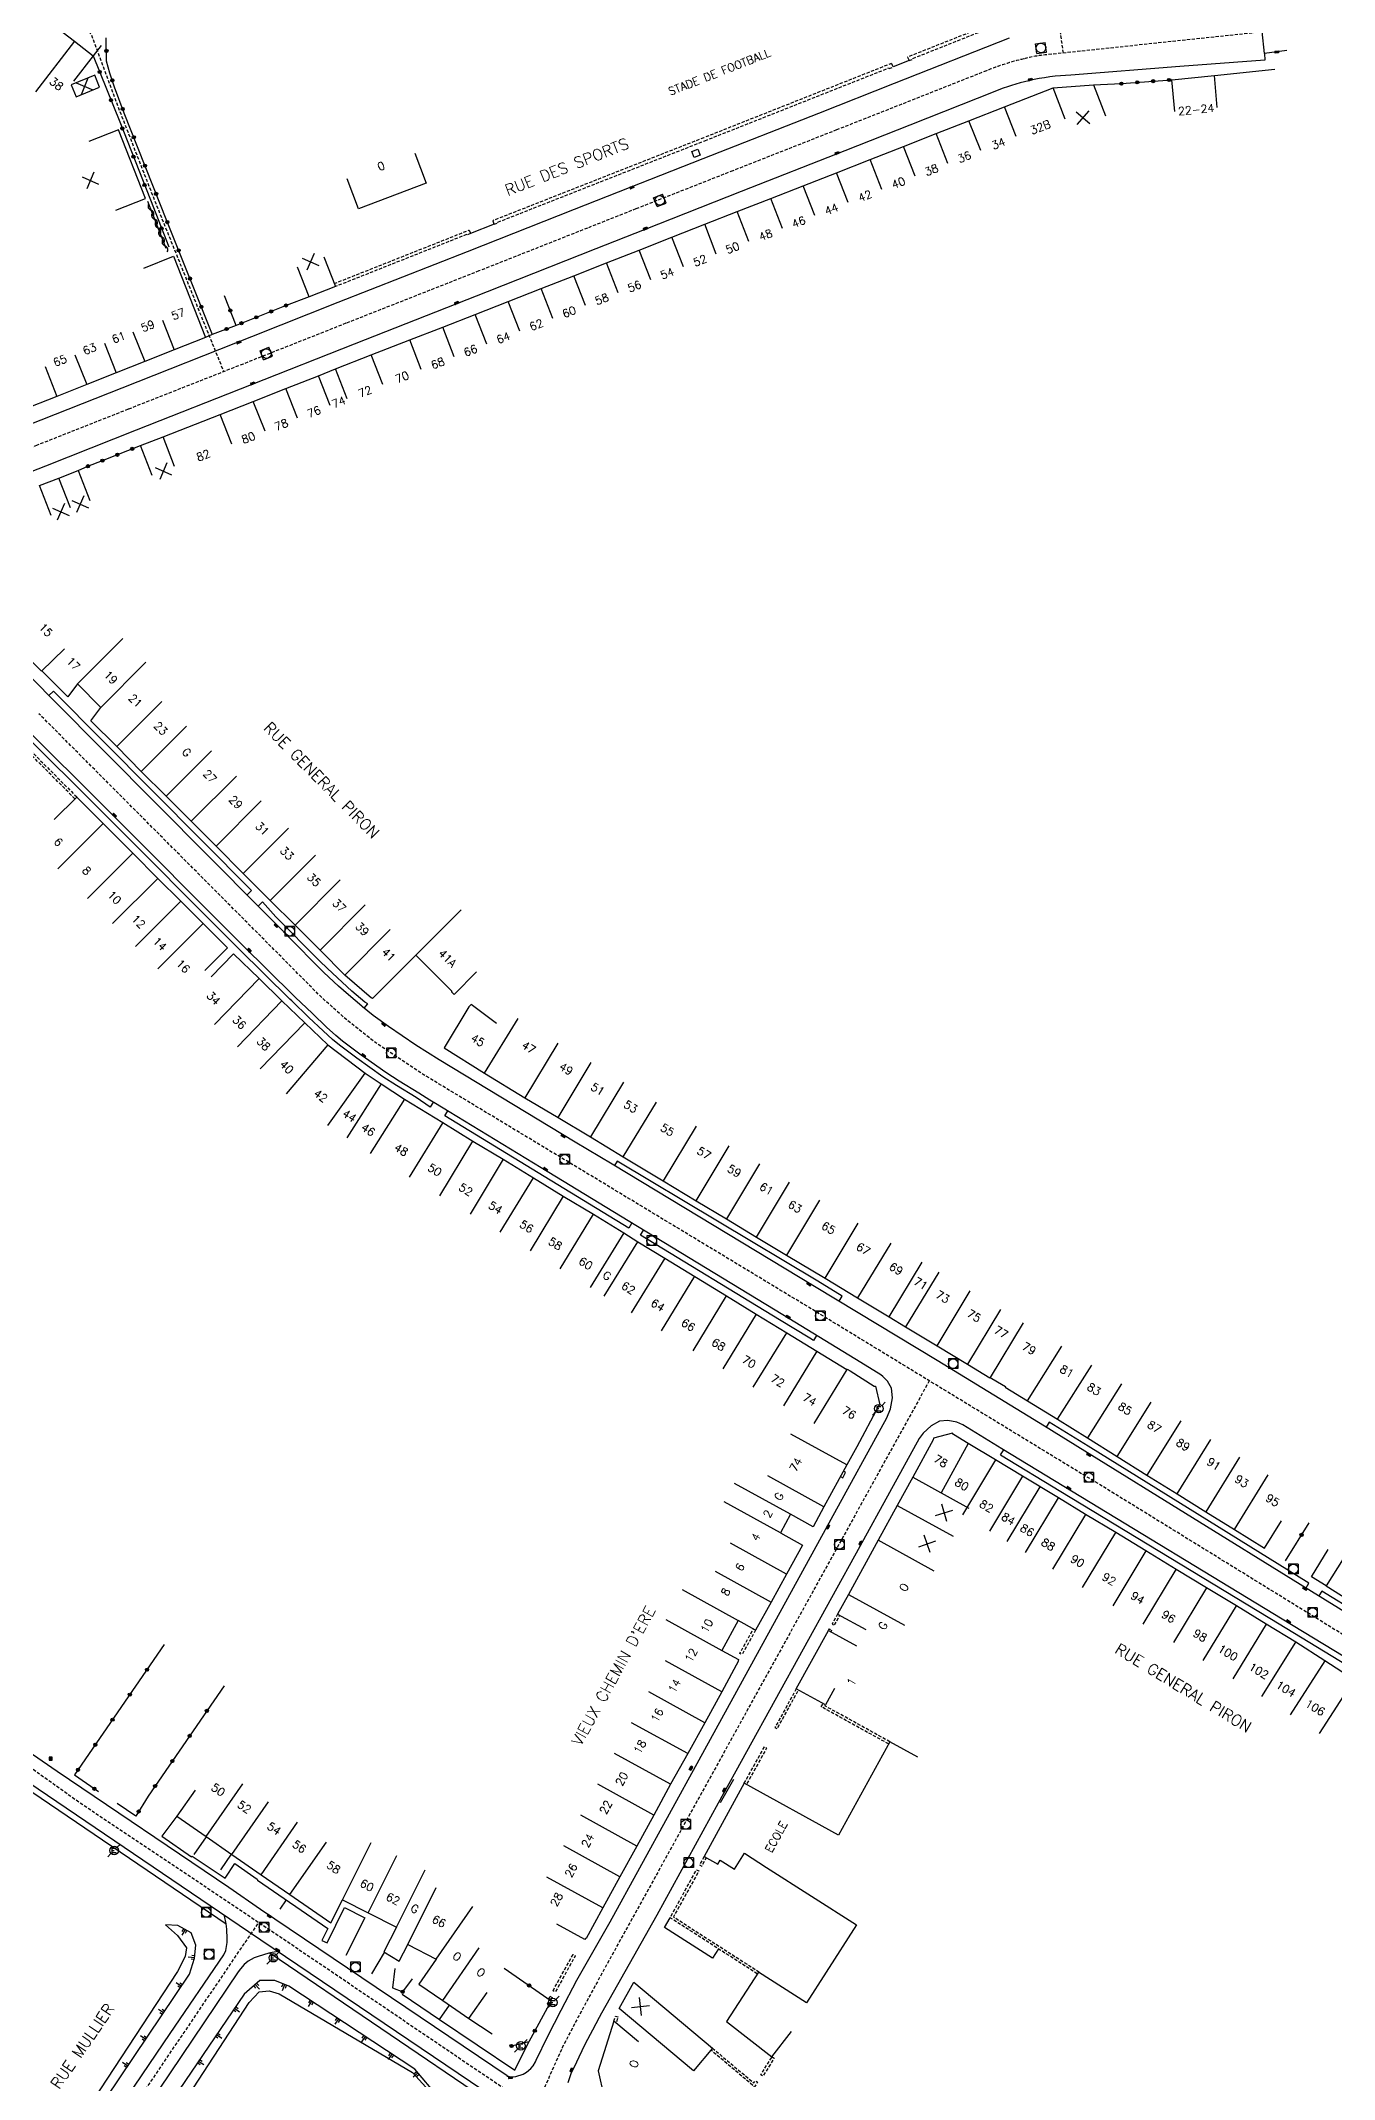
# Model space of a CAD drawing. Header units: millimetres. Extents: x 80000 to 81001, y 143000 to 144000.
# Drawn here: x 80190.5 to 80392.6, y 143275.5 to 143594 of the extents above; entities that cross this region are included whole.
import ezdxf
from ezdxf.enums import TextEntityAlignment as Align

# ---------------------------------------------------------------- set-up
doc = ezdxf.new("R2010")
doc.units = ezdxf.units.MM
doc.linetypes.add('DASHED', pattern=[0.75, 0.5, -0.25])
doc.layers.get('0').update_dxf_attribs({"linetype": 'CONTINUOUS'})
for name, color, linetype in [('W0001', 6, 'DASHED'), ('W0008', 7, 'CONTINUOUS'), ('W0100', 7, 'CONTINUOUS'), ('W0112', 1, 'DASHED'), ('W0211', 2, 'CONTINUOUS'), ('W0310', 3, 'CONTINUOUS'), ('W0322', 7, 'CONTINUOUS'), ('W0330', 7, 'CONTINUOUS'), ('W0334', 7, 'CONTINUOUS'), ('W0400', 7, 'CONTINUOUS'), ('W0420', 7, 'CONTINUOUS'), ('W0471', 7, 'CONTINUOUS'), ('W0984', 7, 'CONTINUOUS'), ('W0989', 7, 'CONTINUOUS'), ('W0991', 7, 'CONTINUOUS'), ('W1102', 7, 'CONTINUOUS')]:
    doc.layers.add(name, color=color, linetype=linetype)
doc.styles.get("Standard").update_dxf_attribs({"font": 'romans.shx', "width": 0.85})

# ---------------------------------------------------------------- blocks, each defined once
blk = doc.blocks.new('t991o')
at = {"color": 0, "linetype": 'Continuous'}
for p, q in [((-1, 1), (1, -1)), ((-1, -1), (1, 1))]:
    blk.add_line(p, q, dxfattribs=at)
blk = doc.blocks.new('t322o')
at = {"color": 0, "linetype": 'Continuous'}
for radius in [0.25, 0.15]:
    blk.add_circle((0, 0), radius, dxfattribs=at)
blk = doc.blocks.new('t310o')
at = {"color": 0, "linetype": 'Continuous'}
for centre, start, end in [((-0.5, 0.38), 216.8699, 323.1304), ((0.5, -0.37), 36.8699, 143.1303)]:
    blk.add_arc(centre, 0.625, start, end, dxfattribs=at)
blk = doc.blocks.new('t211o')
at = {"color": 0, "linetype": 'Continuous'}
for p, q in [((-0.29, 0.5), (-0.29, 0)), ((0, 1), (0, 0)), ((0.29, 0.5), (0.29, 0))]:
    blk.add_line(p, q, dxfattribs=at)
blk = doc.blocks.new('T400')
for p, q in [((-0.15, 0.3), (0.15, 0.3)), ((-0.15, -0.25), (-0.15, 0.3)), ((-0.15, 0.15), (0.15, 0.15)), ((-0.15, 0), (0.15, 0)), ((0.15, 0.3), (0.15, -0.25)), ((-0.15, -0.15), (0.15, -0.15)), ((-0.15, -0.25), (-0.15, -0.3)), ((-0.15, -0.3), (0.15, -0.3)), ((0.15, -0.3), (0.15, -0.25))]:
    blk.add_line(p, q)
blk = doc.blocks.new('T420')
for p, q in [((0.75, 0.75), (-0.75, 0.75)), ((-0.75, 0.75), (-0.75, -0.75)), ((0.75, 0.75), (0.75, -0.75)), ((0.75, -0.75), (-0.75, -0.75))]:
    blk.add_line(p, q)
blk.add_ellipse((0, 0), major_axis=(-0.53, 0.53), ratio=1, start_param=3.926991, end_param=10.210176)
blk = doc.blocks.new('t112o')
at = {"color": 0, "linetype": 'Continuous'}
for p, q in [((-0.5, 0.5), (0.5, 0.5)), ((-0.5, -0.5), (-0.5, 0.5)), ((0.5, 0.5), (0.5, -0.5)), ((0.5, -0.5), (-0.5, -0.5))]:
    blk.add_line(p, q, dxfattribs=at)
blk = doc.blocks.new('T471')
for p, q in [((-0.333334, 0.333334), (-0.333334, -0.333334)), ((-0.333334, 0.333334), (0.333334, 0.333334)), ((-0.333334, 0), (0, 0)), ((0.500001, 0.500001), (1.000002, 1.000002)), ((-0.500001, -0.500001), (-1.000002, -1.000002)), ((-0.333334, -0.333334), (0.333334, -0.333334))]:
    blk.add_line(p, q)
blk.add_ellipse((0, 0), major_axis=(0.471405, 0.471405), ratio=1, start_param=5.4977871438, end_param=11.780972451)
blk = doc.blocks.new('t330o')
at = {"color": 0, "linetype": 'Continuous'}
for p, q in [((0.25, -0.25), (-0.25, 0.25)), ((-0.25, -0.25), (0.25, 0.25)), ((-0.25, 0.25), (-0.25, -0.25)), ((0.25, 0.25), (-0.25, 0.25)), ((0.25, -0.25), (0.25, 0.25)), ((-0.25, -0.25), (0.25, -0.25)), ((-0.25, -0.25), (-0.25, -0.25))]:
    blk.add_line(p, q, dxfattribs=at)

msp = doc.modelspace()

# ---------------------------------------------------------------- linework, layer by layer
at = {"layer": 'W0001', "flags": 128}
for points in [[(80408.74, 143779.23), (80376.13, 143784.25), (80372.92, 143785.47), (80366.74, 143788.93), (80361.86, 143790.84), (80357.83, 143791.33), (80355.43, 143791.41), (80351.49, 143791.12), (80347.87, 143790.27), (80344.72, 143788.83), (80335.46, 143783.03), (80330.37, 143778.2), (80326.09, 143770.98), (80322.99, 143764.72), (80318.49, 143760.87), (80306.57, 143756.96), (80296.75, 143753.53), (80287.64, 143749.16), (80283.72, 143745.44), (80282.4, 143742.09), (80282.09, 143737.61), (80282.96, 143732.57), (80282.96, 143732.57), (80290.45, 143717.68), (80294.62, 143706.4), (80301.98, 143691.17), (80337.39, 143616.28), (80339.83, 143611.17), (80341.29, 143608.97), (80343.65, 143606.85), (80348.6, 143603.62), (80350.22, 143592.05)], [(80118.25, 143655.57), (80124.87, 143653.87), (80142.87, 143640.91), (80143.95, 143636.87), (80188.91, 143602.17), (80198.29, 143595.13), (80200.01, 143590.5), (80202.69, 143583.29), (80208.44, 143568.57), (80212.52, 143558.49), (80215.14, 143551.96), (80219.06, 143542.29)], [(80512.16, 143221.14), (80469.82, 143275.34), (80446.21, 143305.07), (80440.65, 143311.86), (80428.31, 143326.82), (80420.89, 143328.68), (80397.71, 143342.67), (80357.85, 143367.25), (80308.68, 143397.21), (80276.03, 143416.94), (80250.23, 143432.5), (80242.81, 143437.46), (80238.07, 143441.19), (80234.06, 143444.82), (80227.5, 143451.43), (80190.2, 143488.85)], [(80329.32, 143384.64), (80278.08, 143291.92), (80274.47, 143285.27), (80271.97, 143280.48), (80269.31, 143274.51), (80265.8, 143264.53), (80264.21, 143259.74), (80263.06, 143255.9), (80261.78, 143251.14), (80259.75, 143243.12), (80257.22, 143231.99), (80254.69, 143222.55), (80250.94, 143206.6), (80243.31, 143176.46), (80234.39, 143140.45), (80230.37, 143124.76), (80226.28, 143107.83), (80225.17, 143102.97), (80223.85, 143098.89), (80222.7, 143095.89), (80220.85, 143092.01), (80213.79, 143077.34), (80208.25, 143065.37), (80199.77, 143046.25)], [(80267.94, 143270.63), (80228.24, 143297.5), (80196.46, 143318.78), (80158.09, 143346.17)], [(80195.49, 143257.19), (80224.52, 143299.99)]]:
    msp.add_lwpolyline(points, dxfattribs=at)
at = {"layer": 'W0001'}
msp.add_lwpolyline([(80385, 143595.74, -0.10653), (80385, 143595.74), (80385, 143595.74), (80347.64, 143591.79, 0.046141), (80344.08, 143591.15, 0.040509), (80338.25, 143589.3), (80325.02, 143584.07), (80314.82, 143580.05), (80298.61, 143573.67), (80283.48, 143567.72), (80275.9, 143564.72), (80258.95, 143558.02), (80238.16, 143549.84), (80222.08, 143543.48), (80204.12, 143536.41), (80189.92, 143530.8), (80160.18, 143519.11)], format="xyb", dxfattribs=at)
at = {"layer": 'W0008'}
for points in [[(80111.07, 143609.84), (80104.59, 143584.54), (80103.34, 143579.6, 0.260899), (80104.27, 143577.24), (80108.71, 143573.59), (80112.85, 143570.21), (80117.35, 143566.23), (80123.18, 143560.76), (80129.67, 143554.46), (80151.63, 143532.31), (80159.42, 143524.49), (80163.04, 143523.93), (80176.29, 143529.14), (80188.58, 143533.96), (80203.2, 143539.78), (80223.47, 143547.8), (80236.95, 143553.14), (80257.14, 143561.07), (80273.89, 143567.68), (80282.48, 143571.06), (80294.01, 143575.59), (80312.07, 143582.69), (80323.88, 143587.38), (80341.85, 143594.43, -0.079755)], [(80385.2, 143592.46), (80381.71, 143591.98), (80381.76, 143590.97), (80368.46, 143589.95), (80351.46, 143588.62, 0.046588), (80344.87, 143587.74, 0.04064), (80339.56, 143586.06), (80326.3, 143580.81), (80316.1, 143576.8), (80299.9, 143570.41), (80284.77, 143564.46), (80277.19, 143561.47), (80260.24, 143554.76), (80239.44, 143546.58), (80223.36, 143540.22), (80205.4, 143533.16), (80191.21, 143527.54), (80178.92, 143522.71), (80170.3, 143519.3), (80169.61, 143514.2), (80192.37, 143491.08)]]:
    msp.add_lwpolyline(points, format="xyb", dxfattribs=at)
at = {"layer": 'W0008', "flags": 128}
for points in [[(80251.82, 143428.18), (80251.33, 143427.38), (80249.13, 143428.88), (80246.07, 143430.75), (80243.93, 143432.14), (80239.87, 143435.02), (80237.15, 143437.06), (80236.07, 143437.96), (80234.6, 143439.3), (80232.36, 143441.42), (80229.7, 143443.98), (80229.39, 143444.28), (80221.44, 143452.14), (80199.85, 143473.74), (80187.48, 143486.06), (80183.96, 143489.57), (80184.53, 143490.14)], [(80191.75, 143491.7), (80192.46, 143492.4), (80223.41, 143461.25), (80222.71, 143460.55)], [(80413.28, 143336.79), (80390.84, 143350.64), (80389.06, 143351.74), (80387.29, 143352.83), (80353.65, 143373.64), (80347.3, 143377.53), (80330.55, 143387.83), (80314.95, 143397.25), (80311.4, 143399.39), (80279.74, 143418.48), (80274, 143421.94), (80252.71, 143434.77), (80249.06, 143437.08), (80244.79, 143440), (80242.44, 143441.73), (80240.73, 143443.08), (80240.63, 143443.16), (80238.54, 143444.93), (80237, 143446.3), (80234.73, 143448.45), (80233.48, 143449.69), (80226.67, 143456.56), (80224.77, 143458.47), (80192.37, 143491.08)], [(80183.75, 143330.02), (80193.03, 143323.67), (80219.86, 143305.55), (80224.83, 143302.09), (80263.38, 143276.13), (80263.32, 143276), (80264.14, 143275.92), (80264.69, 143275.97), (80265.86, 143276.33), (80266.39, 143276.62), (80267.07, 143277.19), (80267.41, 143277.62), (80267.77, 143278.24), (80267.91, 143278.5), (80269.73, 143282.23), (80271.78, 143286.31), (80274.23, 143290.98), (80279.46, 143300.14), (80293.36, 143325.45), (80313.98, 143363.01), (80322.69, 143378.87), (80323.27, 143380.28), (80323.57, 143382), (80323.41, 143383.48), (80322.78, 143384.6), (80322.07, 143385.33), (80321.75, 143385.58), (80318.6, 143387.5), (80311.11, 143392.07), (80306.41, 143394.93), (80285.17, 143407.87), (80282.29, 143409.62), (80268.68, 143417.91), (80254.31, 143426.66), (80252.15, 143427.97), (80251.29, 143428.5), (80249.55, 143429.56), (80246.49, 143431.44), (80244.38, 143432.8), (80240.35, 143435.66), (80237.64, 143437.69), (80236.61, 143438.56), (80235.15, 143439.89), (80232.92, 143442), (80230.25, 143444.56), (80229.95, 143444.85), (80222.01, 143452.71), (80200.41, 143474.31), (80188.05, 143486.63)], [(80241.03, 143442.84), (80241.58, 143443.51), (80241.14, 143443.78), (80239.06, 143445.53), (80237.55, 143446.89), (80235.29, 143449.03), (80234.04, 143450.25), (80227.23, 143457.13), (80225.15, 143459.49), (80224.45, 143458.79)], [(80282.37, 143408.5), (80268.2, 143417.12), (80253.6, 143426.01), (80254.08, 143426.8)], [(80315.23, 143397.08), (80315.69, 143397.84), (80311.88, 143400.18), (80280.56, 143418.97), (80280.12, 143418.25)], [(80282.4, 143408.55), (80282.85, 143409.28)], [(80311.7, 143391.71), (80311.22, 143390.92), (80310.63, 143391.28), (80305.93, 143394.14), (80284.18, 143407.41), (80284.65, 143408.18)], [(80405.53, 143334.63), (80384.47, 143347.41), (80350.36, 143368.12), (80340.68, 143374.01), (80334.56, 143377.74), (80333.63, 143378.16), (80332.23, 143378.44), (80330.91, 143378.32), (80329.6, 143377.62), (80328.36, 143376.48), (80327.74, 143375.61), (80318.45, 143358.76), (80296.35, 143318.66), (80286.72, 143301.16), (80278.08, 143285.84), (80277.71, 143285.17), (80276.68, 143283.21), (80275.57, 143281.05), (80275.02, 143279.96), (80274.54, 143278.95), (80274.18, 143278.2), (80273.33, 143276.39), (80273.13, 143275.92), (80272.83, 143274.94)], [(80388.19, 143352.28), (80388.65, 143353.03), (80354.15, 143374.45), (80348.06, 143378.19), (80347.56, 143377.38)], [(80340.45, 143373.05), (80340.95, 143373.85)], [(80405.6, 143333.5), (80405.03, 143333.81), (80383.97, 143346.6), (80349.86, 143367.31), (80340.46, 143373.03)], [(80315.45, 143369.68), (80315.8, 143369.49), (80316.23, 143370.32), (80315.89, 143370.5)], [(80426.31, 143341.84), (80425.71, 143339.51), (80425.05, 143338.33), (80423.46, 143336.74), (80421.49, 143335.57), (80419.91, 143335.21), (80417.74, 143335.37), (80416.64, 143335.79), (80413.79, 143337.6), (80390.65, 143351.79), (80390.19, 143351.04)], [(80261.5, 143272.54), (80222.95, 143298.56), (80185.54, 143323.94), (80180.64, 143327.33), (80176.06, 143330.58), (80159.23, 143342.91)], [(80185.54, 143323.94), (80185.02, 143323.16), (80219.46, 143299.81)], [(80211.75, 143316.6), (80209.41, 143313.51), (80214.05, 143310.29), (80214.16, 143310.4), (80219.27, 143306.95), (80220.79, 143309.22), (80224.28, 143306.76), (80224.35, 143306.65), (80235.34, 143299.09), (80234.4, 143297.22), (80235.22, 143296.86), (80237.92, 143302.34), (80241.11, 143300.73), (80238.14, 143294.85)], [(80214.45, 143310.63), (80216.39, 143313.4)], [(80218.59, 143308.25), (80220.27, 143310.68)], [(80227.86, 143302.11), (80228.85, 143303.55)], [(80227.59, 143295.48), (80226.64, 143295.33), (80226.12, 143295.21), (80224.43, 143294.71), (80223.8, 143294.48), (80222.88, 143293.98), (80222.27, 143293.45), (80221.68, 143292.78), (80221.32, 143292.29), (80207.14, 143271.29), (80196.91, 143256.25), (80194.06, 143258.13), (80210.69, 143282.66), (80219.07, 143294.98), (80219.38, 143295.63), (80219.59, 143296.91), (80219.61, 143297.46), (80219.56, 143298.98), (80219.47, 143299.81), (80219.19, 143301.08)], [(80296.37, 143295.9), (80295.43, 143294.45), (80287.95, 143299.24), (80288.82, 143300.76)], [(80226.28, 143295.25), (80260.98, 143271.73)], [(80246.96, 143288.83), (80252.76, 143284.84), (80264.55, 143276.94), (80266.73, 143281.36)], [(80252.76, 143284.84), (80254.34, 143287.11)]]:
    msp.add_lwpolyline(points, dxfattribs=at)
at = {"layer": 'W0100', "flags": 128}
for points in [[(80125.01, 143652.01), (80141.13, 143640.51), (80141.13, 143640.51), (80141.39, 143640.3), (80141.93, 143639.85), (80142.32, 143639.32), (80142.51, 143638.55), (80142.48, 143638.32), (80142.34, 143637.97), (80140.65, 143635.87), (80146.38, 143631.59), (80152.45, 143626.94), (80158.59, 143622.25), (80164.74, 143617.56), (80170.81, 143612.93), (80176.87, 143608.31), (80183, 143603.65), (80189.14, 143598.96), (80195.73, 143593.92), (80198.66, 143591.65), (80195.61, 143587.69)], [(80202.19, 143567.5), (80206.84, 143569.33), (80202.63, 143580.06), (80197.97, 143578.24)], [(80206.57, 143558.48), (80211.22, 143560.32), (80214.4, 143552.26)], [(80258.59, 143448.52), (80255.06, 143444.99), (80254.67, 143445.38), (80254.75, 143445.46), (80249.09, 143451.12), (80242.33, 143444.37), (80242.21, 143444.48), (80242.14, 143444.41), (80238, 143448.02), (80234.12, 143451.92), (80230.21, 143455.81), (80226.32, 143459.69), (80222.13, 143463.89), (80217.87, 143468.17), (80213.97, 143472.05), (80210.07, 143475.97), (80206.19, 143479.85), (80202.35, 143483.71), (80198.29, 143487.76), (80198.29, 143487.76), (80199.85, 143489.84), (80196.24, 143493.54), (80194.68, 143491.47), (80194.68, 143491.47), (80190.64, 143495.54), (80190.64, 143495.54)], [(80192.56, 143472.31), (80196.1, 143475.84), (80204.87, 143467.05), (80208.79, 143463.13), (80212.35, 143459.57), (80215.86, 143456.08), (80219.65, 143452.27), (80216.1, 143448.74)], [(80217.12, 143447.73), (80220.59, 143451.33), (80224.58, 143447.48), (80228.17, 143444.01), (80231.72, 143440.56), (80235.34, 143437.11), (80241.16, 143432.68), (80243.65, 143431.02), (80247.32, 143428.62), (80253.28, 143424.97), (80257.99, 143422.1), (80262.73, 143419.25), (80267.45, 143416.37), (80272.13, 143413.5), (80276.86, 143410.65), (80281.57, 143407.75), (80283.79, 143406.37), (80287.98, 143403.8), (80297.63, 143397.89), (80302.28, 143395.07), (80307.05, 143392.15), (80311.77, 143389.25), (80316.44, 143386.38), (80316.5, 143386.46), (80316.97, 143386.18), (80320.73, 143383.78), (80320.89, 143383.8), (80321.61, 143380.89), (80321.38, 143380.69), (80317.99, 143374.31), (80316.44, 143371.49), (80312.86, 143364.95), (80311.15, 143361.85), (80311.15, 143361.85), (80307.65, 143363.79), (80306.05, 143360.89), (80309.52, 143358.98), (80307.03, 143354.45), (80304.6, 143350.07), (80302.18, 143345.68), (80302.18, 143345.68), (80299.44, 143347.18), (80296.88, 143342.53), (80299.52, 143341.09), (80299.52, 143341.09), (80299.43, 143340.94), (80299.53, 143340.89), (80299.53, 143340.89), (80296.88, 143336.06), (80294.24, 143331.23), (80291.58, 143326.42), (80288.9, 143321.61), (80286.29, 143316.77), (80283.61, 143311.95), (80280.97, 143307.16), (80278.32, 143302.33), (80275.69, 143297.49), (80275.6, 143297.53), (80275.51, 143297.38), (80271.12, 143299.77)], [(80261.67, 143440.44), (80257.75, 143443.4), (80257.39, 143443.04), (80253.53, 143436.66), (80259.8, 143432.72), (80266.13, 143428.85), (80271.33, 143425.75), (80276.38, 143422.73), (80281.51, 143419.61), (80287.74, 143415.87), (80292.88, 143412.77), (80297.61, 143409.94), (80302.3, 143407.1), (80307.03, 143404.27), (80313.03, 143400.68), (80318.12, 143397.59), (80323.05, 143394.62), (80325.62, 143393.06), (80330.55, 143390.11), (80335.28, 143387.24), (80338.77, 143385.1), (80338.82, 143385.18), (80339.99, 143384.47), (80341.22, 143383.73), (80341.17, 143383.64), (80344.65, 143381.52), (80349.37, 143378.64), (80354.03, 143375.71), (80358.68, 143372.8), (80363.34, 143369.91), (80368.04, 143366.97), (80372.52, 143364.19), (80377, 143361.43), (80381.72, 143358.51), (80384.35, 143362.76)], [(80395.69, 143337.93), (80391.11, 143340.89), (80386.58, 143343.81), (80381.97, 143346.63), (80377.34, 143349.49), (80372.64, 143352.32), (80367.91, 143355.18), (80363.18, 143358.05), (80358.45, 143360.93), (80353.75, 143363.77), (80349.51, 143366.34), (80343.91, 143369.72), (80339.65, 143372.29), (80335.42, 143374.85), (80333.09, 143376.27), (80332.93, 143376.45), (80329.98, 143375.69), (80329.9, 143375.42), (80326.74, 143369.57), (80324.31, 143365.17), (80321.31, 143359.73), (80316.67, 143351.27), (80314.99, 143348.19), (80319.38, 143345.8)], [(80393.97, 143356.85), (80391.36, 143352.59), (80389.04, 143354.01), (80391.66, 143358.28)], [(80314.51, 143336.57), (80313.1, 143334.01), (80308.54, 143336.52), (80313.57, 143345.63), (80317.95, 143343.22)], [(80327.54, 143325.84), (80323.16, 143328.26), (80315.11, 143313.66), (80300.41, 143321.77), (80300.41, 143321.77), (80294.14, 143310.31), (80296.27, 143309.15), (80296.66, 143309.76), (80298.87, 143308.35), (80300.45, 143310.82), (80303.89, 143308.63), (80310.89, 143304.14), (80317.94, 143299.63), (80313.21, 143292.24), (80310.15, 143287.44), (80302.63, 143292.25), (80297.61, 143284.53), (80297.61, 143284.53), (80304.73, 143279.01), (80307.79, 143282.96)], [(80214.59, 143320.71), (80211.75, 143316.6), (80216.32, 143313.44), (80220.34, 143310.63), (80224.91, 143307.48), (80229.42, 143304.37), (80235.82, 143299.96), (80237.62, 143303.55), (80241.63, 143301.52), (80246.06, 143299.28), (80244.07, 143295.43), (80246.5, 143293.99), (80247.81, 143296.56), (80252.27, 143294.3), (80249.57, 143290.4), (80253.28, 143287.85), (80257.38, 143284.99), (80260.24, 143289.09)], [(80283.87, 143281.38), (80280.04, 143284.6), (80280.04, 143284.6), (80277.6, 143276.85), (80278.46, 143272.87)]]:
    msp.add_lwpolyline(points, dxfattribs=at)
for points in [[(80196.01, 143585.25), (80199.68, 143586.76), (80198.93, 143588.6), (80195.25, 143587.09)], [(80292.49, 143276.85), (80280.88, 143286.59), (80283.14, 143290.71), (80295.45, 143280.39)]]:
    msp.add_lwpolyline(points, close=True, dxfattribs=at)
at = {"layer": 'W0100'}
for points in [[(80367.7, 143582.91), (80367.22, 143587.89), (80373.9, 143588.54), (80383.29, 143589.55), (80383.29, 143589.55)], [(80207.87, 143526.07), (80206.04, 143530.73), (80209.58, 143532.11), (80218.51, 143535.61), (80223.67, 143537.63), (80228.79, 143539.68), (80233.86, 143541.65), (80236.54, 143542.72), (80242.09, 143544.91), (80248.13, 143547.27), (80253.28, 143549.26), (80258.37, 143551.23), (80263.51, 143553.25), (80268.66, 143555.28), (80273.78, 143557.27), (80278.86, 143559.29), (80283.98, 143561.29), (80289.1, 143563.3), (80294.22, 143565.31), (80299.31, 143567.29), (80304.55, 143569.33), (80309.61, 143571.33), (80314.82, 143573.36), (80320.06, 143575.42), (80325.27, 143577.46), (80330.4, 143579.48), (80335.52, 143581.48), (80341.06, 143583.68), (80348.67, 143586.63), (80354.97, 143587.1), (80356.86, 143582.23)], [(80248.94, 143576.4), (80250.71, 143571.72), (80240.15, 143567.73), (80238.38, 143572.41)], [(80234.69, 143560.24), (80236.52, 143555.58), (80232.42, 143553.98), (80230.59, 143558.63)], [(80214.4, 143552.26), (80216.23, 143547.61), (80211.33, 143545.69), (80206.73, 143543.88), (80202.25, 143542.1), (80197.65, 143540.28), (80193, 143538.43), (80187.42, 143536.23), (80182.31, 143534.2), (80177.16, 143532.17), (80171.92, 143530.1), (80168.81, 143537.9), (80173.46, 143539.76)], [(80192.11, 143519.82), (80190.29, 143524.48), (80193.3, 143525.65), (80196.33, 143526.84), (80198.15, 143522.18)], [(80190.61, 143495.49), (80184.81, 143501.37), (80180.92, 143505.32), (80177.17, 143509.15), (80174.62, 143511.77), (80175.54, 143512.68), (80175.32, 143512.9), (80175.38, 143513.4), (80175.93, 143514.68), (80176.97, 143515.69), (80178.25, 143516.21), (80178.76, 143516.25), (80178.96, 143516.05), (80182.77, 143519.81), (80181.6, 143521), (80185.24, 143522.46), (80187.05, 143517.8)]]:
    msp.add_lwpolyline(points, dxfattribs=at)
at = {"layer": 'W0112'}
for points in [[(80339.71, 143604.2), (80342.68, 143598.07), (80325.94, 143591.44), (80326.18, 143590.89), (80326.8, 143591.14), (80326.77, 143591.23), (80343.37, 143597.81), (80340.16, 143604.42)], [(80236.33, 143556.05), (80257.35, 143564.38), (80257.42, 143564.41), (80257.63, 143563.88), (80257.03, 143563.62), (80257.01, 143563.71), (80236.52, 143555.58)]]:
    msp.add_lwpolyline(points, dxfattribs=at)
msp.add_lwpolyline([(80261.32, 143565.33), (80261.94, 143565.56), (80261.91, 143565.65), (80294.26, 143578.37), (80323.01, 143589.74), (80323.04, 143589.64), (80323.66, 143589.89), (80323.44, 143590.45), (80294.07, 143578.83), (80261.11, 143565.87)], close=True, dxfattribs=at)
at = {"layer": 'W0112', "flags": 128}
for points in [[(80195.81, 143475.56), (80182.91, 143488.52), (80182.91, 143488.52), (80182.91, 143488.52), (80182.91, 143488.52), (80183.22, 143488.82), (80183.68, 143488.36), (80183.77, 143488.44), (80183.77, 143488.44), (80184.08, 143488.11), (80183.98, 143488.01), (80196.1, 143475.84)], [(80314.99, 143348.19), (80314.13, 143346.64), (80314.48, 143346.44), (80315.34, 143348)], [(80302.18, 143345.68), (80300.07, 143341.87), (80299.72, 143342.06), (80301.83, 143345.87)], [(80313.57, 143345.63), (80313.73, 143345.9), (80314.07, 143345.7), (80313.91, 143345.43)], [(80308.54, 143336.52), (80305.2, 143330.49), (80305.55, 143330.3), (80308.89, 143336.33)], [(80322.96, 143327.91), (80312.44, 143333.71), (80312.75, 143334.2)], [(80323.16, 143328.26), (80313, 143333.86), (80313.08, 143333.99)], [(80300.41, 143321.77), (80303.55, 143327.46), (80303.9, 143327.27), (80300.76, 143321.58)], [(80302.44, 143292), (80288.82, 143300.76), (80292.96, 143308.25), (80293.31, 143308.06), (80289.35, 143300.89), (80302.66, 143292.33)], [(80294.14, 143310.31), (80293.41, 143309.02), (80293.76, 143308.83), (80294.49, 143310.11)], [(80270.04, 143288.48), (80270.39, 143288.28), (80270.18, 143287.82), (80269.82, 143287.99), (80270.03, 143288.45)], [(80280.04, 143284.6), (80280.29, 143285.38), (80280.67, 143285.26), (80280.37, 143284.32)], [(80295.45, 143280.39), (80301.91, 143274.94), (80302.13, 143275.29), (80302.47, 143275.08), (80302.01, 143274.34), (80295.19, 143280.08)], [(80304.76, 143279.04), (80305.07, 143278.8), (80303.34, 143276.03), (80303, 143276.24), (80304.73, 143279.01)]]:
    msp.add_lwpolyline(points, dxfattribs=at)
msp.add_lwpolyline([(80270.52, 143289.35), (80273.65, 143295), (80274, 143294.81), (80270.87, 143289.15)], close=True, dxfattribs=at)
at = {"layer": 'W0211', "flags": 128}
for points in [[(80191.92, 143259.53), (80213.71, 143291.94), (80214.51, 143294.42), (80214.7, 143296.49), (80213.96, 143298.41), (80211.89, 143299.55), (80209.99, 143299.63), (80211.84, 143297.99), (80213.24, 143296.04), (80213.06, 143294.7), (80211.86, 143292.36), (80190.93, 143260.55)], [(80252.65, 143272.73), (80248.94, 143277.11), (80229.25, 143290.09), (80227.06, 143290.97), (80224.69, 143290.96), (80222.25, 143288.83), (80199.16, 143254.86)], [(80200.95, 143253.66), (80223.05, 143287.49), (80224.6, 143289.16), (80226.16, 143289.34), (80227.75, 143288.89), (80248.59, 143276.57), (80253.33, 143271.37)]]:
    msp.add_lwpolyline(points, dxfattribs=at)
at = {"layer": 'W0310', "flags": 128}
msp.add_lwpolyline([(80207.14, 143568.92), (80210.02, 143561.59)], dxfattribs=at)
at = {"layer": 'W0322', "flags": 128}
for points in [[(80217.33, 143548.02), (80217.33, 143548.02), (80210.17, 143565.83), (80203.53, 143582.66), (80202, 143586.76), (80201.29, 143588.94), (80200.76, 143590.8), (80200.72, 143594.43)], [(80199.92, 143593.22), (80198.66, 143591.65), (80202.82, 143581.32), (80207.61, 143569.11), (80210.49, 143561.77)], [(80384.99, 143356.52), (80388.66, 143362.45)], [(80391.36, 143352.59), (80397.52, 143348.71)], [(80209.78, 143343.43), (80195.75, 143323.07), (80199.51, 143320.46)], [(80219.13, 143336.99), (80207.24, 143319.75), (80205.32, 143316.63), (80202.39, 143318.58)], [(80298.72, 143322.36), (80296.66, 143318.71)], [(80242.22, 143291.99), (80244.2, 143295.35)], [(80245.83, 143292.81), (80245.43, 143289.79), (80247.03, 143289.19), (80248.54, 143291.19)], [(80262.89, 143292.89), (80270.21, 143287.79), (80266.73, 143281.36), (80263.83, 143280.66)], [(80257.38, 143284.99), (80261, 143282.62)]]:
    msp.add_lwpolyline(points, dxfattribs=at)
at = {"layer": 'W0322'}
for points in [[(80359.33, 143587.29), (80367.22, 143587.89)], [(80221.03, 143549.52), (80219.18, 143554.14)], [(80228.8, 143552.63), (80221.03, 143549.52), (80217.24, 143548.09)], [(80200.12, 143528.39), (80206.04, 143530.73)], [(80196.33, 143526.84), (80197.85, 143527.52)]]:
    msp.add_lwpolyline(points, dxfattribs=at)
at = {"layer": 'W0334'}
for points in [[(80381.71, 143591.98), (80380.98, 143598.86)], [(80326.18, 143590.89), (80323.66, 143589.89)], [(80354.96, 143587.11), (80359.33, 143587.29)], [(80261.32, 143565.33), (80257.63, 143563.88)], [(80232.42, 143553.98), (80228.8, 143552.63)], [(80217.24, 143548.09), (80216.23, 143547.61)], [(80197.85, 143527.52), (80200.12, 143528.39)]]:
    msp.add_lwpolyline(points, dxfattribs=at)
at = {"layer": 'W1102'}
for p, q in [((80374.31, 143583.56), (80373.9, 143588.54)), ((80350.56, 143581.76), (80348.67, 143586.63)), ((80342.87, 143579.01), (80341.06, 143583.68)), ((80332.22, 143574.82), (80330.4, 143579.48)), ((80337.35, 143576.83), (80335.52, 143581.48)), ((80321.88, 143570.76), (80320.06, 143575.42)), ((80327.1, 143572.81), (80325.27, 143577.46)), ((80316.65, 143568.71), (80314.82, 143573.36)), ((80306.38, 143564.68), (80304.55, 143569.33)), ((80311.43, 143566.67), (80309.61, 143571.33)), ((80301.13, 143562.63), (80299.31, 143567.29)), ((80290.93, 143558.65), (80289.1, 143563.3)), ((80296.03, 143560.65), (80294.22, 143565.31)), ((80285.8, 143556.64), (80283.98, 143561.29)), ((80275.6, 143552.62), (80273.78, 143557.27)), ((80280.69, 143554.63), (80278.86, 143559.29)), ((80265.34, 143548.6), (80263.51, 143553.25)), ((80270.48, 143550.62), (80268.66, 143555.28)), ((80209.5, 143550.34), (80211.33, 143545.69)), ((80260.2, 143546.58), (80258.37, 143551.23)), ((80200.42, 143546.75), (80202.25, 143542.1)), ((80204.88, 143548.53), (80206.73, 143543.88)), ((80249.94, 143542.61), (80248.13, 143547.27)), ((80255.08, 143544.6), (80253.28, 143549.26)), ((80195.81, 143544.93), (80197.65, 143540.28)), ((80243.91, 143540.26), (80242.09, 143544.91)), ((80191.16, 143543.08), (80193, 143538.43)), ((80235.71, 143537.01), (80233.86, 143541.65)), ((80238.38, 143538.07), (80236.54, 143542.72)), ((80225.53, 143532.99), (80223.67, 143537.63)), ((80230.6, 143535.02), (80228.79, 143539.68)), ((80220.33, 143530.96), (80218.51, 143535.61)), ((80211.4, 143527.46), (80209.58, 143532.11)), ((80195.13, 143521), (80193.3, 143525.65)), ((80194.17, 143499), (80190.61, 143495.49))]:
    msp.add_line(p, q, dxfattribs=at)
at = {"layer": 'W1102', "flags": 128}
for points in [[(80195.73, 143593.92), (80189.63, 143585.99)], [(80196.24, 143493.54), (80203.32, 143500.61)], [(80199.85, 143489.84), (80206.92, 143496.9)], [(80202.35, 143483.71), (80209.42, 143490.77)], [(80206.19, 143479.85), (80213.26, 143486.92)], [(80217.15, 143483.04), (80210.07, 143475.97)], [(80213.97, 143472.05), (80221.04, 143479.12)], [(80224.94, 143475.24), (80217.87, 143468.17)], [(80200.23, 143471.7), (80193.16, 143464.63)], [(80222.13, 143463.89), (80229.2, 143470.96)], [(80204.87, 143467.05), (80197.8, 143459.98)], [(80226.32, 143459.69), (80233.39, 143466.77)], [(80201.71, 143456.06), (80208.79, 143463.13)], [(80230.21, 143455.81), (80237.27, 143462.89)], [(80212.35, 143459.57), (80205.28, 143452.49)], [(80234.12, 143451.92), (80241.19, 143458.99)], [(80249.09, 143451.12), (80256.17, 143458.23)], [(80215.86, 143456.08), (80208.79, 143449.01)], [(80238, 143448.02), (80245.07, 143455.13)], [(80217.63, 143440.28), (80224.58, 143447.48)], [(80228.17, 143444.01), (80221.22, 143436.83)], [(80224.78, 143433.36), (80231.72, 143440.56)], [(80259.8, 143432.72), (80265.06, 143441.22)], [(80235.34, 143437.11), (80228.83, 143429.49)], [(80271.3, 143437.41), (80266.13, 143428.85)], [(80235.35, 143424.53), (80241.16, 143432.68)], [(80271.33, 143425.75), (80276.46, 143434.34)], [(80243.65, 143431.02), (80238.3, 143422.57)], [(80281.54, 143431.29), (80276.38, 143422.73)], [(80247.32, 143428.62), (80241.97, 143420.17)], [(80281.51, 143419.61), (80286.68, 143428.17)], [(80253.28, 143424.97), (80248.06, 143416.44)], [(80292.89, 143424.44), (80287.74, 143415.87)], [(80252.81, 143413.54), (80257.99, 143422.1)], [(80262.73, 143419.25), (80257.55, 143410.69)], [(80292.88, 143412.77), (80298.04, 143421.34)], [(80262.24, 143407.84), (80267.45, 143416.37)], [(80302.77, 143418.51), (80297.61, 143409.94)], [(80272.13, 143413.5), (80266.94, 143404.96)], [(80302.3, 143407.1), (80307.46, 143415.67)], [(80312.16, 143412.85), (80307.03, 143404.27)], [(80271.65, 143402.11), (80276.86, 143410.65)], [(80281.57, 143407.75), (80276.31, 143399.24)], [(80313.03, 143400.68), (80318.19, 143409.25)], [(80278.54, 143397.86), (80283.79, 143406.37)], [(80287.98, 143403.8), (80282.75, 143395.28)], [(80323.29, 143406.15), (80318.12, 143397.59)], [(80292.65, 143400.96), (80287.41, 143392.42)], [(80323.05, 143394.62), (80328.23, 143403.18)], [(80330.79, 143401.62), (80325.62, 143393.06)], [(80292.43, 143389.34), (80297.63, 143397.89)], [(80330.55, 143390.11), (80335.71, 143398.67)], [(80302.28, 143395.07), (80297.08, 143386.53)], [(80340.47, 143395.78), (80335.28, 143387.24)], [(80344.01, 143393.72), (80338.82, 143385.18)], [(80301.82, 143383.62), (80307.05, 143392.15)], [(80311.77, 143389.25), (80306.54, 143380.73)], [(80344.65, 143381.52), (80350.02, 143390.05)], [(80316.44, 143386.38), (80311.29, 143377.98)], [(80349.37, 143378.64), (80354.7, 143387.1)], [(80359.34, 143384.18), (80354.03, 143375.71)], [(80358.68, 143372.8), (80363.97, 143381.28)], [(80368.62, 143378.4), (80363.34, 143369.91)], [(80316.44, 143371.49), (80307.67, 143376.3)], [(80335.42, 143374.85), (80331.17, 143367.13)], [(80368.04, 143366.97), (80373.33, 143375.46)], [(80339.65, 143372.29), (80334.5, 143363.72)], [(80377.78, 143372.69), (80372.52, 143364.19)], [(80307.65, 143363.79), (80298.88, 143368.61)], [(80312.86, 143364.95), (80304.09, 143369.77)], [(80326.74, 143369.57), (80335.49, 143364.74)], [(80343.91, 143369.72), (80338.75, 143361.16)], [(80377, 143361.43), (80382.25, 143369.94)], [(80306.05, 143360.89), (80297.29, 143365.71)], [(80324.31, 143365.17), (80333.07, 143360.35)], [(80346.61, 143368.09), (80341.45, 143359.53)], [(80344.33, 143357.79), (80349.51, 143366.34)], [(80353.75, 143363.77), (80348.56, 143355.22)], [(80307.03, 143354.45), (80298.28, 143359.29)], [(80330.08, 143354.92), (80321.31, 143359.73)], [(80353.26, 143352.37), (80358.45, 143360.93)], [(80363.18, 143358.05), (80357.99, 143349.5)], [(80295.84, 143354.9), (80304.6, 143350.07)], [(80362.73, 143346.63), (80367.91, 143355.18)], [(80372.64, 143352.32), (80367.47, 143343.76)], [(80290.69, 143352.02), (80299.44, 143347.18)], [(80316.67, 143351.27), (80325.45, 143346.47)], [(80372.13, 143340.95), (80377.34, 143349.49)], [(80288.13, 143347.37), (80296.88, 143342.53)], [(80381.97, 143346.63), (80376.73, 143338.1)], [(80381.26, 143335.34), (80386.58, 143343.81)], [(80296.88, 143336.06), (80288.11, 143340.87)], [(80391.11, 143340.89), (80385.69, 143332.48)], [(80390.27, 143329.53), (80395.69, 143337.93)], [(80294.24, 143331.23), (80285.47, 143336.04)], [(80291.58, 143326.42), (80282.81, 143331.23)], [(80288.9, 143321.61), (80280.13, 143326.41)], [(80216.32, 143313.44), (80222.03, 143321.66)], [(80286.29, 143316.77), (80277.54, 143321.61)], [(80220.34, 143310.63), (80226.05, 143318.84)], [(80224.91, 143307.48), (80230.61, 143315.69)], [(80283.61, 143311.95), (80274.86, 143316.79)], [(80229.42, 143304.37), (80235.12, 143312.58)], [(80237.62, 143303.55), (80242.1, 143312.49)], [(80280.97, 143307.16), (80272.22, 143311.99)], [(80241.63, 143301.52), (80246.1, 143310.46)], [(80246.06, 143299.28), (80250.53, 143308.22)], [(80247.81, 143296.56), (80252.28, 143305.5)], [(80278.32, 143302.33), (80269.54, 143307.12)], [(80252.27, 143294.3), (80257.99, 143302.51)], [(80253.28, 143287.85), (80259, 143296.05)]]:
    msp.add_lwpolyline(points, dxfattribs=at)

# ---------------------------------------------------------------- block references
at = {"layer": 'W0112', "rotation": 201.502398872295}
msp.add_blockref('t112o', (80292.88, 143576.38), dxfattribs=at)
at = {"layer": 'W0211'}
for p, rotation in [((80213.07, 143298.9), 151.206082036165), ((80214.53, 143294.57), 84.35322213677004), ((80212.46, 143290.08), 56.08597663907013), ((80223.98, 143290.34), 221.1403831470705), ((80228.62, 143290.34), 158.1828387771223), ((80209.68, 143285.93), 56.08597663933606), ((80220.73, 143286.59), 235.7946451587995), ((80232.86, 143287.71), 146.6176817915168), ((80206.89, 143281.78), 56.08597663961803), ((80217.92, 143282.45), 235.7946451589074), ((80237.04, 143284.96), 146.6176817912958), ((80241.21, 143282.2), 146.6176817909766), ((80245.39, 143279.45), 146.6176817915498), ((80204.1, 143277.63), 56.08597663934702), ((80215.11, 143278.32), 235.7946451590033), ((80249.42, 143276.54), 130.2256456183522)]:
    msp.add_blockref('t211o', p, dxfattribs=dict(at, rotation=rotation))
at = {"layer": 'W0310', "rotation": 291.4110144653361}
for p in [(80207.69, 143567.53), (80208.24, 143566.13), (80208.79, 143564.73), (80209.33, 143563.34), (80209.88, 143561.94)]:
    msp.add_blockref('t310o', p, dxfattribs=at)
at = {"layer": 'W0322'}
for p, rotation in [((80200.74, 143592.4), 90.56927494149384), ((80199.69, 143589.11), 291.9211035160698), ((80201.67, 143587.79), 108.1552640044852), ((80366.81, 143587.86), 4.32682054432411), ((80201.46, 143584.7), 291.9211035160698), ((80359.33, 143587.29), 4.32682054432411), ((80361.82, 143587.48), 4.32682054432411), ((80364.31, 143587.67), 4.32682054432411), ((80203.28, 143583.32), 110.4045172255136), ((80203.22, 143580.29), 291.4110144653148), ((80205.01, 143578.9), 111.5397821835847), ((80204.96, 143575.87), 291.4110144653148), ((80206.76, 143574.48), 111.5397821835847), ((80206.69, 143571.44), 291.4110144653148), ((80208.5, 143570.06), 111.5397821835847), ((80210.25, 143565.65), 111.9070263403189), ((80209.34, 143564.68), 291.4110144653361), ((80212.02, 143561.24), 111.9070263403189), ((80213.79, 143556.83), 111.9070263403189), ((80228.8, 143552.63), 201.750061907177), ((80215.56, 143552.42), 111.9070263403189), ((80220.1, 143551.84), 111.801629931037), ((80221.84, 143549.85), 201.750061907177), ((80224.16, 143550.77), 201.750061907177), ((80226.48, 143551.7), 201.750061907177), ((80219.51, 143548.95), 200.724879633648), ((80197.85, 143527.52), 23.9973081133676), ((80200.12, 143528.39), 21.5171012088185), ((80202.45, 143529.31), 21.5171012088185), ((80204.77, 143530.23), 21.5171012088185), ((80387.49, 143360.56), 58.27020956063298), ((80207.08, 143339.52), 235.4316781214833), ((80204.39, 143335.61), 235.4316781214833), ((80216.43, 143333.07), 235.4124232081527), ((80201.69, 143331.7), 235.4316781214833), ((80199, 143327.78), 235.4316781214833), ((80213.74, 143329.16), 235.4124232081527), ((80196.3, 143323.87), 235.4316781214833), ((80211.04, 143325.25), 235.4124232081527), ((80198.85, 143320.91), 325.1644343799415), ((80208.34, 143321.34), 235.4124232081527), ((80205.77, 143317.35), 238.3691245262431), ((80247.03, 143289.19), 339.5538017462301), ((80266.78, 143290.18), 325.1314138661334), ((80269.93, 143287.29), 241.635738124512), ((80267.68, 143283.11), 241.635738124512), ((80264.05, 143280.72), 193.4260310993812)]:
    msp.add_blockref('t322o', p, dxfattribs=dict(at, rotation=rotation))
at = {"layer": 'W0330'}
msp.add_blockref('t330o', (80192.03, 143325.61), dxfattribs=at)
at = {"layer": 'W0400'}
for p, rotation in [((80383.6, 143592.25), 273.749874598199), ((80345.12, 143587.92), 287.57310524793), ((80314.92, 143576.43), 291.643996073738), ((80282.84, 143571.08), 291.4723609353359), ((80284.94, 143564.65), 291.4739199654539), ((80255.48, 143553.03), 291.4635792914891), ((80221.42, 143546.88), 290.724879633648), ((80223.6, 143540.45), 291.583847354908), ((80201.97, 143472.97), 225.1149639530774), ((80227.26, 143455.75), 224.3915236713058), ((80223.06, 143451.88), 225.3058313582366), ((80244.09, 143440.33), 54.0794896036936), ((80240.91, 143435.44), 234.0888140934053), ((80272.15, 143422.88), 58.92492800860406), ((80269.34, 143417.68), 238.6594203826445), ((80310.53, 143399.74), 58.91817821880305), ((80307.25, 143394.6), 238.6428080019543), ((80354.21, 143373.11), 238.2688517592218), ((80351.09, 143367.85), 238.7379912894192), ((80313.49, 143361.81), 151.2318919817953), ((80318.59, 143359.32), 331.144996349913), ((80388.05, 143352.18), 58.48184290451194), ((80385.41, 143347.02), 238.9440537693507), ((80292.08, 143324.1), 149.5437713246006), ((80297.3, 143320.71), 331.6499783446949), ((80226.17, 143301.02), 237.2008448234724), ((80227.43, 143295.71), 235.9872680426769), ((80263.86, 143275.79), 265.5412567958484), ((80273.43, 143276.97), 334.7082826283296)]:
    msp.add_blockref('T400', p, dxfattribs=dict(at, rotation=rotation))
at = {"layer": 'W0420'}
for p, rotation in [((80346.77, 143592.85), 188.334258904414), ((80287.21, 143569.04), 201.483833934167), ((80225.72, 143545.12), 201.630551110253)]:
    msp.add_blockref('T420', p, dxfattribs=dict(at, rotation=rotation))
for p in [(80229.39, 143454.87), (80245.23, 143435.86), (80272.34, 143419.25), (80285.94, 143406.52), (80312.29, 143394.79), (80333.05, 143387.31), (80354.25, 143369.54), (80315.26, 143359.06), (80386.22, 143355.24), (80389.2, 143348.44), (80291.26, 143315.33), (80291.7, 143309.35), (80216.32, 143301.6), (80225.37, 143299.27), (80216.76, 143295.05), (80239.65, 143293.04)]:
    msp.add_blockref('T420', p, dxfattribs=at)
at = {"layer": 'W0471'}
for p in [(80321.44, 143380.29), (80201.94, 143311.27), (80226.82, 143294.51), (80270.5, 143287.51), (80265.49, 143280.75)]:
    msp.add_blockref('T471', p, dxfattribs=at)
at = {"layer": 'W0991'}
for p, rotation in [((80197.31, 143586.86), 292.3401115910585), ((80353.32, 143581.96), 274.2729159390376), ((80198.22, 143572.14), 291.4438281277482), ((80232.64, 143559.43), 291.4277340384979), ((80209.63, 143526.76), 291.4041670882144), ((80193.61, 143520.4), 291.2806309649198), ((80196.64, 143521.59), 291.4910794176478), ((80331.66, 143364.01), 61.23301157942618), ((80329, 143359.17), 64.26455482483885), ((80284.2, 143286.9), 51.4863209426213)]:
    msp.add_blockref('t991o', p, dxfattribs=dict(at, rotation=rotation))

# ---------------------------------------------------------------- texts
at = {"layer": 'W0984'}
for s, rotation, p in [('STADE DE FOOTBALL', 21.4729, (80296.52, 143589.1)), ('ECOLE', 61.344, (80305.4, 143313.41))]:
    msp.add_text(s, height=1.25, rotation=rotation, dxfattribs=at).set_placement(p, align=Align.MIDDLE)
at = {"layer": 'W0989'}
for s, rotation, p in [('RUE DES SPORTS', 21.5262, (80272.69, 143574.3)), ('RUE GENERAL PIRON', 314.7864, (80234.37, 143478.47)), ("VIEUX CHEMIN D'ERE", 61.1882, (80279.98, 143338.56)), ('RUE GENERAL PIRON', 328.788, (80369.02, 143336.66)), ('RUE MULLIER', 55.449, (80196.99, 143280.71))]:
    msp.add_text(s, height=1.75, rotation=rotation, dxfattribs=at).set_placement(p, align=Align.MIDDLE)
at = {"layer": 'W0991'}
for s, rotation, p in [('38', 322.3255, (80192.92, 143587.24)), ('22-24', 5.5734, (80371.02, 143583.24)), ('34', 21.3605, (80340.12, 143577.93)), ('32B', 21.3605, (80346.68, 143580.49)), ('36', 21.3605, (80334.79, 143575.83)), ('0', 20.7022, (80243.66, 143574.4)), ('40', 21.3605, (80324.49, 143571.79)), ('38', 21.3605, (80329.66, 143573.81)), ('42', 21.3605, (80319.27, 143569.74)), ('46', 21.3605, (80308.91, 143565.67)), ('44', 21.3605, (80314.04, 143567.69)), ('48', 21.3605, (80303.75, 143563.65)), ('52', 21.3605, (80293.49, 143559.65)), ('50', 21.3605, (80298.58, 143561.64)), ('56', 21.3605, (80283.25, 143555.63)), ('54', 21.3605, (80288.37, 143557.64)), ('58', 21.3605, (80278.15, 143553.63)), ('59', 21.5913, (80207.2, 143549.43)), ('57', 21.5913, (80211.96, 143551.3)), ('62', 21.3605, (80267.91, 143549.61)), ('60', 21.3605, (80273.04, 143551.62)), ('63', 21.5913, (80198.11, 143545.84)), ('61', 21.5913, (80202.65, 143547.64)), ('64', 21.3605, (80262.76, 143547.58)), ('65', 21.5913, (80193.48, 143544.01)), ('68', 21.3605, (80252.51, 143543.61)), ('66', 21.3605, (80257.63, 143545.59)), ('70', 21.3605, (80246.93, 143541.44)), ('74', 21.3605, (80237.04, 143537.54)), ('72', 21.3605, (80241.15, 143539.17)), ('78', 21.3605, (80228.07, 143534)), ('76', 21.3605, (80233.16, 143536.01)), ('80', 21.3605, (80222.92, 143531.97)), ('82', 21.3605, (80215.87, 143529.21)), ('15', 314.6024, (80191.27, 143501.94)), ('17', 315.0429, (80195.57, 143496.65)), ('19', 315.0429, (80201.42, 143494.52)), ('21', 315.0429, (80205.28, 143490.88)), ('23', 315.0429, (80209.23, 143486.56)), ('G', 315.0429, (80213.27, 143482.81)), ('27', 315.0429, (80216.92, 143479.06)), ('29', 315.0429, (80220.96, 143475.02)), ('31', 315.0429, (80225.1, 143470.88)), ('6', 314.9308, (80193.23, 143468.81)), ('33', 315.0429, (80228.95, 143467.04)), ('8', 314.9308, (80197.66, 143464.32)), ('35', 315.0429, (80233.18, 143462.9)), ('10', 314.9308, (80201.99, 143460.14)), ('37', 315.0429, (80237.13, 143458.86)), ('12', 314.9308, (80205.76, 143456.38)), ('39', 314.814, (80240.72, 143455.21)), ('14', 314.9308, (80209.1, 143452.89)), ('41', 314.814, (80244.82, 143451.22)), ('41A', 314.814, (80254.02, 143450.66)), ('16', 314.9308, (80212.73, 143449.4)), ('34', 314.9308, (80217.47, 143444.39)), ('36', 314.9308, (80221.52, 143440.62)), ('45', 328.5539, (80258.77, 143437.83)), ('38', 314.9308, (80225.29, 143437.27)), ('47', 328.5539, (80266.72, 143436.72)), ('40', 314.9308, (80228.91, 143433.65)), ('49', 328.5539, (80272.58, 143433.37)), ('42', 322.7354, (80234.22, 143429.16)), ('51', 329.0736, (80277.52, 143430.2)), ('44', 326.3695, (80238.71, 143426.04)), ('53', 329.0736, (80282.68, 143427.46)), ('46', 326.3695, (80241.65, 143423.86)), ('55', 329.0736, (80288.4, 143423.83)), ('48', 328.5302, (80246.8, 143420.73)), ('57', 329.0736, (80294.12, 143420.21)), ('50', 328.5302, (80252.04, 143417.58)), ('59', 329.0736, (80298.86, 143417.42)), ('52', 328.5302, (80256.91, 143414.51)), ('61', 329.0736, (80303.88, 143414.63)), ('54', 328.5302, (80261.53, 143411.69)), ('56', 328.5302, (80266.4, 143408.74)), ('63', 329.0736, (80308.35, 143411.84)), ('58', 328.5302, (80270.89, 143406.05)), ('65', 329.0736, (80313.58, 143408.51)), ('60', 328.5302, (80275.63, 143402.97)), ('67', 329.0736, (80319.01, 143405.24)), ('G', 328.5302, (80278.96, 143401.05)), ('69', 329.0736, (80324.15, 143402.13)), ('71', 329.0736, (80327.98, 143399.82)), ('62', 328.5302, (80282.3, 143399.13)), ('64', 328.5302, (80286.91, 143396.44)), ('73', 329.0736, (80331.42, 143397.75)), ('66', 328.5302, (80291.66, 143393.36)), ('75', 329.0736, (80336.33, 143394.79)), ('68', 328.5302, (80296.4, 143390.29)), ('77', 329.0736, (80340.55, 143392.22)), ('79', 329.0736, (80344.92, 143389.67)), ('70', 328.5302, (80301.15, 143387.6)), ('72', 328.5302, (80305.63, 143384.65)), ('81', 329.0736, (80350.82, 143386.12)), ('83', 327.8041, (80355.07, 143383.32)), ('74', 328.5302, (80310.63, 143381.7)), ('85', 327.8041, (80359.92, 143380.28)), ('76', 328.5302, (80316.79, 143379.65)), ('87', 327.8041, (80364.48, 143377.43)), ('89', 327.8041, (80368.98, 143374.64)), ('74', 61.2855, (80308.48, 143371.54)), ('78', 328.9617, (80331.11, 143372.09)), ('91', 327.8041, (80373.8, 143371.64)), ('80', 328.9617, (80334.4, 143368.45)), ('93', 327.8041, (80378.15, 143368.94)), ('G', 61.2855, (80305.84, 143366.57)), ('82', 328.9617, (80338.27, 143365.05)), ('95', 327.8041, (80382.97, 143365.97)), ('2', 61.2855, (80304.08, 143363.87)), ('84', 328.9617, (80341.68, 143363.05)), ('86', 328.9617, (80344.62, 143361.29)), ('4', 61.2855, (80302.2, 143360.23)), ('88', 328.9617, (80347.91, 143359.06)), ('6', 61.2855, (80299.73, 143355.53)), ('90', 328.9617, (80352.49, 143356.48)), ('O', 61.1263, (80325.35, 143352.37)), ('92', 328.9617, (80357.42, 143353.66)), ('8', 61.2855, (80297.5, 143351.66)), ('94', 328.9617, (80361.89, 143350.72)), ('10', 61.2855, (80294.56, 143346.37)), ('G', 61.1263, (80322.06, 143346.38)), ('96', 328.9617, (80366.71, 143347.79)), ('98', 328.9617, (80371.64, 143344.85)), ('100', 328.9617, (80375.99, 143342.15)), ('12', 61.2855, (80292.09, 143341.79)), ('102', 328.9617, (80380.81, 143339.33)), ('14', 61.2855, (80289.51, 143336.98)), ('1', 61.1263, (80317.14, 143337.61)), ('104', 328.9617, (80385.04, 143336.51)), ('16', 61.2855, (80286.8, 143332.4)), ('106', 328.9617, (80389.62, 143333.58)), ('18', 61.2855, (80284.1, 143327.47)), ('50', 325.4475, (80218.21, 143320.74)), ('20', 61.4473, (80281.26, 143322.45)), ('52', 325.4475, (80222.29, 143318.06)), ('22', 61.4473, (80278.77, 143318.02)), ('54', 325.4475, (80226.94, 143314.69)), ('56', 325.4475, (80230.88, 143311.87)), ('24', 61.4473, (80275.95, 143312.82)), ('58', 325.4475, (80236.24, 143308.63)), ('26', 61.4473, (80273.35, 143308.16)), ('60', 333.1328, (80241.45, 143305.82)), ('28', 61.4473, (80271.08, 143303.62)), ('62', 333.1328, (80245.53, 143303.71)), ('G', 333.1328, (80248.91, 143302.16)), ('66', 333.1328, (80252.71, 143300.19)), ('O', 325.1314, (80255.53, 143294.7)), ('O', 325.1314, (80259.26, 143292.21)), ('O', 72.4972, (80283.18, 143277.93))]:
    msp.add_text(s, height=1.25, rotation=rotation, dxfattribs=at).set_placement(p, align=Align.MIDDLE)

doc.saveas('drawing.dxf')
